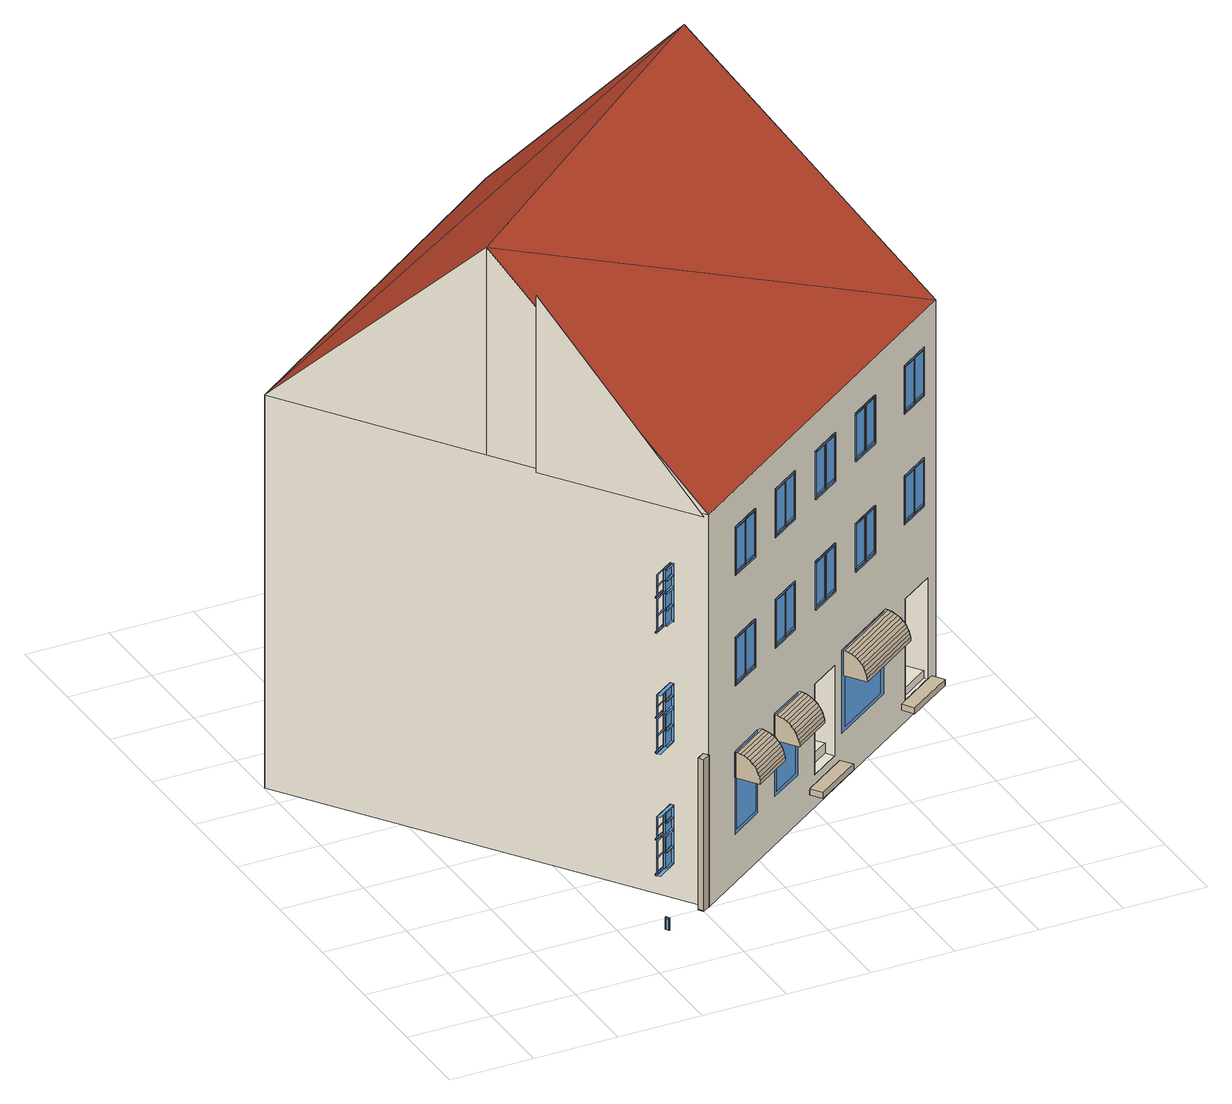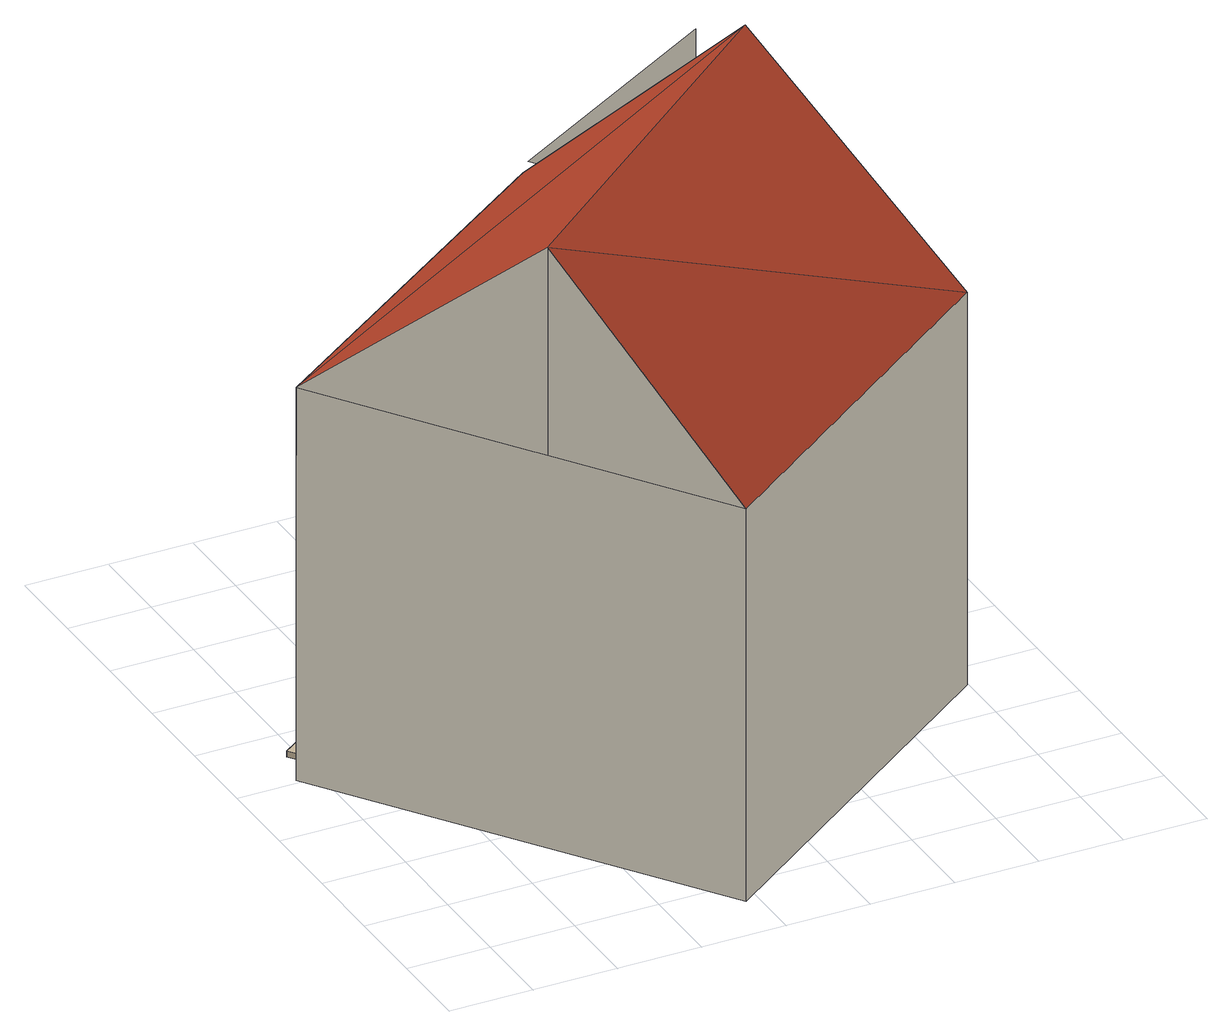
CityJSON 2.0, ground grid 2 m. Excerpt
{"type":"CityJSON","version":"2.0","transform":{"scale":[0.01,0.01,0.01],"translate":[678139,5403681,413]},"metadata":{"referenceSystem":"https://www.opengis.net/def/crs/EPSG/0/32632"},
"CityObjects":{
"building1":{"type":"Building","attributes":{"measuredHeight":14.04},"children":["building1-1"],"geometry":[{"type":"MultiSurface","lod":"3","boundaries":[[[0,1,2,3]],[[4,5,6,7]],[[8,9,10,11]],[[12,13,14,15]],[[16,17,18,19]],[[20,21,22,23]],[[7,6,24,25]],[[3,2,26,27]],[[15,14,28,29]],[[11,10,30,31]],[[23,22,32,33]],[[19,18,34,35]],[[36,37,1,0,38,39,40,41]],[[42,43,5,4,44,45,46,47]],[[48,49,9,8,50,51,52,53]],[[54,55,13,12,56,57,58,59]],[[60,61,17,16,62,63,64,65]],[[66,67,21,20,68,69,70,71]],[[41,72,73,74]],[[75,76,77,78]],[[47,79,80,81]],[[82,83,84,85]],[[53,86,87,88]],[[89,90,91,92]],[[59,93,94,95]],[[96,97,98,99]],[[65,100,101,102]],[[103,104,105,106]],[[71,107,108,109]],[[110,111,112,113]],[[41,74,114,40]],[[115,116,75,78]],[[47,81,117,46]],[[118,119,82,85]],[[53,88,120,52]],[[121,122,89,92]],[[59,95,123,58]],[[124,125,96,99]],[[65,102,126,64]],[[127,128,103,106]],[[71,109,129,70]],[[130,131,110,113]],[[132,133,75,116,134,135,114,74]],[[136,137,82,119,138,139,117,81]],[[140,141,89,122,142,143,120,88]],[[144,145,96,125,146,147,123,95]],[[148,149,103,128,150,151,126,102]],[[152,153,110,131,154,155,129,109]],[[36,37,24,25,38,39,135,134,156,115,78,157,133,132]],[[42,43,158,159,44,45,139,138,160,118,85,161,137,136]],[[48,49,28,29,50,51,143,142,162,121,92,163,141,140]],[[54,55,164,165,56,57,147,146,166,124,99,167,145,144]],[[60,61,32,33,62,63,151,150,168,127,106,169,149,148]],[[66,67,170,171,68,69,155,154,172,130,113,173,153,152]],[[174,77,78,115]],[[76,175,116,75]],[[72,176,40,41]],[[177,73,74,114]],[[178,84,85,118]],[[79,179,46,47]],[[180,80,81,117]],[[83,181,119,82]],[[182,91,92,121]],[[90,183,122,89]],[[86,184,52,53]],[[185,87,88,120]],[[186,98,99,124]],[[93,187,58,59]],[[188,94,95,123]],[[97,189,125,96]],[[190,105,106,127]],[[104,191,128,103]],[[100,192,64,65]],[[193,101,102,126]],[[194,112,113,130]],[[107,195,70,71]],[[196,108,109,129]],[[111,197,131,110]],[[90,87,185,183]],[[182,91,90,183]],[[198,199,30,31]],[[97,94,188,189]],[[165,164,200,201]],[[186,98,97,189]],[[104,101,193,191]],[[190,105,104,191]],[[202,203,34,35]],[[111,108,196,197]],[[171,170,204,205]],[[194,112,111,197]],[[114,177,176,40]],[[115,174,175,116]],[[117,180,179,46]],[[118,178,181,119]],[[120,185,184,52]],[[121,182,183,122]],[[123,188,187,58]],[[124,186,189,125]],[[126,193,192,64]],[[127,190,191,128]],[[129,196,195,70]],[[130,194,197,131]],[[206,207,208,209]],[[210,211,212,213]],[[214,215,216,217]],[[218,219,220,221]],[[40,176,222,39]],[[116,175,223,134]],[[156,224,174,115]],[[135,225,177,114]],[[119,181,226,138]],[[139,227,180,117]],[[160,228,178,118]],[[46,179,229,45]],[[52,184,230,51]],[[122,183,231,142]],[[162,232,182,121]],[[143,233,185,120]],[[125,189,234,146]],[[147,235,188,123]],[[166,236,186,124]],[[58,187,237,57]],[[64,192,238,63]],[[128,191,239,150]],[[168,240,190,127]],[[151,241,193,126]],[[131,197,242,154]],[[155,243,196,129]],[[172,244,194,130]],[[70,195,245,69]],[[225,223,175,177]],[[223,224,174,175]],[[227,226,181,180]],[[222,225,177,176]],[[226,228,178,181]],[[229,227,180,179]],[[233,231,183,185]],[[231,232,182,183]],[[235,234,189,188]],[[230,233,185,184]],[[234,236,186,189]],[[237,235,188,187]],[[241,239,191,193]],[[239,240,190,191]],[[243,242,197,196]],[[238,241,193,192]],[[242,244,194,197]],[[245,243,196,195]],[[246,174,224,247]],[[248,223,175,249]],[[250,177,225,251]],[[252,222,176,253]],[[254,178,228,255]],[[256,229,179,257]],[[258,180,227,259]],[[260,226,181,261]],[[262,182,232,263]],[[264,231,183,265]],[[266,185,233,267]],[[268,230,184,269]],[[270,186,236,271]],[[272,237,187,273]],[[274,188,235,275]],[[276,234,189,277]],[[278,190,240,279]],[[280,239,191,281]],[[282,193,241,283]],[[284,238,192,285]],[[286,194,244,287]],[[288,245,195,289]],[[290,196,243,291]],[[292,242,197,293]],[[38,27,3,0]],[[44,25,7,4]],[[50,31,11,8]],[[56,29,15,12]],[[62,35,19,16]],[[68,33,23,20]],[[134,223,224,156]],[[39,222,225,135]],[[225,223,134,135]],[[138,226,228,160]],[[45,229,227,139]],[[227,226,138,139]],[[142,231,232,162]],[[51,230,233,143]],[[233,231,142,143]],[[146,234,236,166]],[[57,237,235,147]],[[235,234,146,147]],[[150,239,240,168]],[[63,238,241,151]],[[241,239,150,151]],[[154,242,244,172]],[[69,245,243,155]],[[243,242,154,155]],[[251,225,222,252]],[[247,224,223,248]],[[259,227,229,256]],[[255,228,226,260]],[[267,233,230,268]],[[263,232,231,264]],[[275,235,237,272]],[[271,236,234,276]],[[283,241,238,284]],[[279,240,239,280]],[[291,243,245,288]],[[287,244,242,292]],[[159,294,295,27,38,25,44]],[[165,201,198,31,50,29,56]],[[171,205,202,35,62,33,68]],[[296,297,298]]],"semantics":{"surfaces":[{"type":"Window","@cityeditor:layer":"Unclassified.LoD3","frameMaterialClass":"Wood","frameMaterialName":"PaintedWood","paneMaterialClass":"Glass","frameMaterialUncertainty":0.3},{"type":"WallSurface","klumMaterialClass":"Plaster","klumMaterialIndex":"I202","materialUncertainty":0.3}],"values":[0,0,0,0,0,0,0,0,0,0,0,0,0,0,0,0,0,0,0,0,0,0,0,0,0,0,0,0,0,0,0,0,0,0,0,0,0,0,0,0,0,0,0,0,0,0,0,0,0,0,0,0,0,0,0,0,0,0,0,0,0,0,0,0,0,0,0,0,0,0,0,0,0,0,0,0,0,0,0,0,0,0,0,0,0,0,0,0,0,0,0,0,0,0,0,0,0,0,0,0,0,0,0,0,0,0,0,0,0,0,0,0,0,0,0,0,0,0,0,0,0,0,0,0,0,0,0,0,0,0,0,0,0,0,0,0,0,0,0,0,0,0,0,0,0,0,0,0,0,0,0,0,0,0,0,0,0,0,0,0,0,0,0,0,0,0,0,0,0,0,0,0,0,0,0,0,0,0,0,0,0,0,0,0,0,0,0,0,0,0,0,0,0,0,0,0,0,0,0,0,0,0,0,0,0,0,0,0,0,0,0,1]}}]},
"building1-1":{"type":"BuildingInstallation","attributes":{"@cityeditor:layer":"Unclassified.LoD3","klumMaterialClass":"Wood","klumMaterialIndex":"L001","relationToConstruction":"outside"},"parents":["building1"],"geometry":[{"type":"MultiSurface","lod":"3","boundaries":[[[299,300,301,302]],[[303,304,305,306]],[[307,303,306,308]],[[308,306,305,302,301]],[[303,307,300,299,304]],[[300,307,308,301]],[[304,299,302,305]]]}]},
"building2":{"type":"Building","attributes":{"measuredHeight":14.75},"children":["building2-1","building2-2","building2-3","building2-4","building2-5"],"geometry":[{"type":"MultiSurface","lod":"3","boundaries":[[[309,310,311]],[[310,309,312]],[[313,309,311]],[[311,314,313]],[[312,309,315]],[[309,313,315]],[[311,310,316]],[[317,318,313,314]],[[319,317,314,316,310]],[[320,321,322,323,324,325]],[[314,311,316]],[[326,327,328,329,330,331]],[[332,333,334,335,336,337]],[[338,339,340,341,342,343]],[[344,319,310,312],[345,346,347,348],[321,320,339,338],[326,333,332,327],[349,350,351,352],[353,354,355,356],[357,358,359,360],[361,362,363,364],[365,366,367,368],[369,370,371,372],[373,374,375,376],[377,378,379,380],[381,382,383,384],[385,386,387,388],[389,390,391,392],[393,394,395,396]],[[330,329,336,335]],[[340,325,324,341]],[[320,325,340,339]],[[342,341,324,323]],[[328,337,336,329]],[[332,337,328,327]],[[318,344,312,315,313]],[[339,397,398,320]],[[399,400,401,402]],[[392,391,390,389],[400,399,402,401]],[[403,404,405,406]],[[396,395,394,393],[404,403,406,405]],[[407,408,409,410]],[[411,370,369,412]],[[413,414,415,416]],[[417,418,408,419]],[[420,421,422,423]],[[424,417,419,425],[426,427,428,429]],[[430,431,410,432]],[[433,434,435,436]],[[437,438,434,433]],[[423,427,426,422]],[[371,370,369,372],[439,437,433,440,441,413,416,436]],[[427,423,420,428]],[[425,407,442,424]],[[443,411,412,444],[445,409,408,418,442,407,410,431]],[[444,372,371,443]],[[410,409,446,432]],[[434,438,447,435],[423,420,421,422]],[[448,449,450,451]],[[424,442,418,417]],[[452,445,431,430,449,453]],[[440,454,455,441]],[[452,453,456,448,449,430,432,446]],[[439,447,438,437]],[[436,416,440,433]],[[446,409,445,452]],[[372,444,412,369]],[[457,451,450,458]],[[456,457,458,453]],[[448,451,457,456]],[[422,426,429,421]],[[416,415,454,440]],[[449,453,458,450]],[[408,407,425,419]],[[414,455,454,415],[451,450,458,457]],[[428,420,421,429]],[[370,411,443,371]],[[436,435,447,439]],[[441,455,414,413]],[[459,460,461,462]],[[463,363,362,464]],[[465,466,467,468]],[[469,470,460,471]],[[472,473,474,475]],[[476,469,471,477],[478,479,480,481]],[[482,483,462,484]],[[485,486,487,488]],[[489,490,486,485]],[[475,479,478,474]],[[364,363,362,361],[491,489,485,492,493,465,468,488]],[[479,475,472,480]],[[477,459,494,476]],[[495,463,464,496],[497,461,460,470,494,459,462,483]],[[496,361,364,495]],[[462,461,498,484]],[[486,490,499,487],[475,472,473,474]],[[500,501,502,503]],[[476,494,470,469]],[[504,497,483,482,501,505]],[[492,506,507,493]],[[504,505,508,500,501,482,484,498]],[[491,499,490,489]],[[488,468,492,485]],[[498,461,497,504]],[[361,496,464,362]],[[509,503,502,510]],[[508,509,510,505]],[[500,503,509,508]],[[474,478,481,473]],[[468,467,506,492]],[[501,505,510,502]],[[460,459,477,471]],[[466,507,506,467],[503,502,510,509]],[[480,472,473,481]],[[363,463,495,364]],[[488,487,499,491]],[[493,507,466,465]],[[511,512,513,514]],[[515,360,359,516]],[[517,518,519,520]],[[521,522,512,523]],[[524,525,526,527]],[[528,521,523,529],[530,531,532,533]],[[534,535,514,536]],[[537,538,539,540]],[[541,542,538,537]],[[527,531,530,526]],[[357,360,359,358],[543,541,537,544,545,517,520,540]],[[531,527,524,532]],[[529,511,546,528]],[[547,515,516,548],[549,513,512,522,546,511,514,535]],[[548,358,357,547]],[[514,513,550,536]],[[538,542,551,539],[527,524,525,526]],[[552,553,554,555]],[[528,546,522,521]],[[556,549,535,534,553,557]],[[544,558,559,545]],[[556,557,560,552,553,534,536,550]],[[543,551,542,541]],[[540,520,544,537]],[[550,513,549,556]],[[358,548,516,359]],[[561,555,554,562]],[[560,561,562,557]],[[552,555,561,560]],[[526,530,533,525]],[[520,519,558,544]],[[553,557,562,554]],[[512,511,529,523]],[[518,559,558,519],[555,554,562,561]],[[532,524,525,533]],[[360,515,547,357]],[[540,539,551,543]],[[545,559,518,517]],[[563,564,565,566]],[[567,385,388,568]],[[569,570,571,572]],[[573,574,564,575]],[[576,577,578,579]],[[580,573,575,581],[582,583,584,585]],[[586,587,566,588]],[[589,590,591,592]],[[593,594,590,589]],[[579,583,582,578]],[[386,385,388,387],[595,593,589,596,597,569,572,592]],[[583,579,576,584]],[[581,563,598,580]],[[599,567,568,600],[601,565,564,574,598,563,566,587]],[[600,387,386,599]],[[566,565,602,588]],[[590,594,603,591],[579,576,577,578]],[[604,605,606,607]],[[580,598,574,573]],[[608,601,587,586,605,609]],[[596,610,611,597]],[[608,609,612,604,605,586,588,602]],[[595,603,594,593]],[[592,572,596,589]],[[602,565,601,608]],[[387,600,568,388]],[[613,607,606,614]],[[612,613,614,609]],[[604,607,613,612]],[[578,582,585,577]],[[572,571,610,596]],[[605,609,614,606]],[[564,563,581,575]],[[570,611,610,571],[607,606,614,613]],[[584,576,577,585]],[[385,567,599,386]],[[592,591,603,595]],[[597,611,570,569]],[[615,616,617,618]],[[619,620,621,622]],[[623,624,622,621]],[[625,624,626,627]],[[628,629,630,631]],[[632,633,623,634]],[[635,636,620,637]],[[638,639,633,632]],[[640,636,641,642]],[[643,629,628,644]],[[645,646,641,647]],[[648,621,639,638]],[[649,623,633,650]],[[651,619,629,628]],[[623,624,625,634]],[[652,646,620,619]],[[653,652,630,654]],[[644,643,622,655]],[[630,652,619,629]],[[624,626,643,622]],[[656,652,619,651]],[[631,630,652,656]],[[616,657,632,638,635,647,658,617]],[[621,620,637,648]],[[659,657,616,615]],[[654,630,629,660]],[[644,655,651,628]],[[661,646,620,662]],[[659,615,618,663]],[[619,622,655,651]],[[660,629,619,664]],[[655,622,624,625]],[[637,620,646,645]],[[645,656,651,655,625,634,648,637]],[[643,629,619,622]],[[635,637,648,638]],[[652,646,645,656]],[[665,643,626,666]],[[627,626,643,644]],[[664,619,652,653]],[[633,623,621,639]],[[666,626,624,667]],[[639,621,620,636]],[[636,639,638,635]],[[642,641,646,661]],[[650,633,639,668]],[[662,620,636,640]],[[634,623,621,648]],[[669,622,643,665]],[[670,621,623,649]],[[663,659,671,342]],[[646,641,636,620]],[[668,639,621,670]],[[647,641,636,635]],[[667,624,622,669]],[[672,673,674,675]],[[658,676,677,657,632,634,625,627,644,628,631,656,645,647]],[[674,673,678,679]],[[680,672,681,682]],[[683,681,672,675]],[[684,678,673,685]],[[686,687,688,689]],[[690,691,692,693]],[[694,676,658,617,618,663,342]],[[695,692,696,697]],[[688,698,690,687]],[[699,700,701,702]],[[698,700,691,690]],[[703,698,688,704]],[[705,706,693,707]],[[708,709,701,710]],[[711,698,690,712]],[[706,687,686,705]],[[713,709,691,714]],[[712,690,687,686]],[[690,693,707,712]],[[706,687,690,693]],[[710,701,700,715]],[[698,700,699,711]],[[716,690,698,703]],[[709,696,697,713]],[[692,691,714,695]],[[713,714,695,697]],[[616,717,697,713,702,657]],[[705,707,712,686]],[[718,687,690,716]],[[704,688,687,718]],[[689,688,698,711]],[[696,692,691,709]],[[715,700,691,719]],[[712,707,695,714,699,711]],[[714,691,700,699]],[[720,693,706,721]],[[700,701,709,691]],[[722,696,692,723]],[[702,701,709,713]],[[719,691,709,708]],[[724,725,726,727]],[[728,724,729,730]],[[680,682,343,694,342,671,323,722,723,720,721,322,728,730,684,685],[703,704,718,716],[708,710,715,719],[640,642,661,662],[653,654,660,664],[666,667,669,665],[649,650,668,670]],[[731,729,724,727]],[[659,732,733,615]],[[677,734,705,686,689,711,699,702,657]],[[720,723,692,693]],[[726,734,677,735,731,727]],[[734,726,725,322,721,706,705]],[[695,707,693,692]],[[615,733,717,616]],[[659,732,323,671]],[[732,733,717,697,696,722,323]],[[680,685,673,672]],[[728,322,725,724]],[[684,730,729,731,735,679,678]],[[736,343,682,681,683]],[[735,677,676,736,683,675,674,679]],[[736,676,694,343]],[[737,738,739,740]],[[741,382,381,742]],[[743,744,745,746]],[[747,748,738,749]],[[750,751,752,753]],[[754,747,749,755],[756,757,758,759]],[[760,761,740,762]],[[763,764,765,766]],[[767,768,764,763]],[[753,757,756,752]],[[383,382,381,384],[769,767,763,770,771,743,746,766]],[[757,753,750,758]],[[755,737,772,754]],[[773,741,742,774],[775,739,738,748,772,737,740,761]],[[774,384,383,773]],[[740,739,776,762]],[[764,768,777,765],[753,750,751,752]],[[778,779,780,781]],[[754,772,748,747]],[[782,775,761,760,779,783]],[[770,784,785,771]],[[782,783,786,778,779,760,762,776]],[[769,777,768,767]],[[766,746,770,763]],[[776,739,775,782]],[[384,774,742,381]],[[787,781,780,788]],[[786,787,788,783]],[[778,781,787,786]],[[752,756,759,751]],[[746,745,784,770]],[[779,783,788,780]],[[738,737,755,749]],[[744,785,784,745],[781,780,788,787]],[[758,750,751,759]],[[382,741,773,383]],[[766,765,777,769]],[[771,785,744,743]],[[789,790,791,792]],[[793,350,349,794]],[[795,796,797,798]],[[799,800,790,801]],[[802,803,804,805]],[[806,799,801,807],[808,809,810,811]],[[812,813,792,814]],[[815,816,817,818]],[[819,820,816,815]],[[805,809,808,804]],[[351,350,349,352],[821,819,815,822,823,795,798,818]],[[809,805,802,810]],[[807,789,824,806]],[[825,793,794,826],[827,791,790,800,824,789,792,813]],[[826,352,351,825]],[[792,791,828,814]],[[816,820,829,817],[805,802,803,804]],[[830,831,832,833]],[[806,824,800,799]],[[834,827,813,812,831,835]],[[822,836,837,823]],[[834,835,838,830,831,812,814,828]],[[821,829,820,819]],[[818,798,822,815]],[[828,791,827,834]],[[352,826,794,349]],[[839,833,832,840]],[[838,839,840,835]],[[830,833,839,838]],[[804,808,811,803]],[[798,797,836,822]],[[831,835,840,832]],[[790,789,807,801]],[[796,837,836,797],[833,832,840,839]],[[810,802,803,811]],[[350,793,825,351]],[[818,817,829,821]],[[823,837,796,795]],[[841,842,843,844]],[[845,354,353,846]],[[847,848,849,850]],[[851,852,842,853]],[[854,855,856,857]],[[858,851,853,859],[860,861,862,863]],[[864,865,844,866]],[[867,868,869,870]],[[871,872,868,867]],[[857,861,860,856]],[[355,354,353,356],[873,871,867,874,875,847,850,870]],[[861,857,854,862]],[[859,841,876,858]],[[877,845,846,878],[879,843,842,852,876,841,844,865]],[[878,356,355,877]],[[844,843,880,866]],[[868,872,881,869],[857,854,855,856]],[[882,883,884,885]],[[858,876,852,851]],[[886,879,865,864,883,887]],[[874,888,889,875]],[[886,887,890,882,883,864,866,880]],[[873,881,872,871]],[[870,850,874,867]],[[880,843,879,886]],[[356,878,846,353]],[[891,885,884,892]],[[890,891,892,887]],[[882,885,891,890]],[[856,860,863,855]],[[850,849,888,874]],[[883,887,892,884]],[[842,841,859,853]],[[848,889,888,849],[885,884,892,891]],[[862,854,855,863]],[[354,845,877,355]],[[870,869,881,873]],[[875,889,848,847]],[[893,894,895,896]],[[897,374,373,898]],[[899,900,901,902]],[[903,904,894,905]],[[906,907,908,909]],[[910,903,905,911],[912,913,914,915]],[[916,917,896,918]],[[919,920,921,922]],[[923,924,920,919]],[[909,913,912,908]],[[375,374,373,376],[925,923,919,926,927,899,902,922]],[[913,909,906,914]],[[911,893,928,910]],[[929,897,898,930],[931,895,894,904,928,893,896,917]],[[930,376,375,929]],[[896,895,932,918]],[[920,924,933,921],[909,906,907,908]],[[934,935,936,937]],[[910,928,904,903]],[[938,931,917,916,935,939]],[[926,940,941,927]],[[938,939,942,934,935,916,918,932]],[[925,933,924,923]],[[922,902,926,919]],[[932,895,931,938]],[[376,930,898,373]],[[943,937,936,944]],[[942,943,944,939]],[[934,937,943,942]],[[908,912,915,907]],[[902,901,940,926]],[[935,939,944,936]],[[894,893,911,905]],[[900,941,940,901],[937,936,944,943]],[[914,906,907,915]],[[374,897,929,375]],[[922,921,933,925]],[[927,941,900,899]],[[945,946,947,948]],[[346,345,348,347],[946,945,948,947]],[[949,950,951,952]],[[953,366,365,954]],[[955,956,957,958]],[[959,960,950,961]],[[962,963,964,965]],[[966,959,961,967],[968,969,970,971]],[[972,973,952,974]],[[975,976,977,978]],[[979,980,976,975]],[[965,969,968,964]],[[367,366,365,368],[981,979,975,982,983,955,958,978]],[[969,965,962,970]],[[967,949,984,966]],[[985,953,954,986],[987,951,950,960,984,949,952,973]],[[986,368,367,985]],[[952,951,988,974]],[[976,980,989,977],[965,962,963,964]],[[990,991,992,993]],[[966,984,960,959]],[[994,987,973,972,991,995]],[[982,996,997,983]],[[994,995,998,990,991,972,974,988]],[[981,989,980,979]],[[978,958,982,975]],[[988,951,987,994]],[[368,986,954,365]],[[999,993,992,1000]],[[998,999,1000,995]],[[990,993,999,998]],[[964,968,971,963]],[[958,957,996,982]],[[991,995,1000,992]],[[950,949,967,961]],[[956,997,996,957],[993,992,1000,999]],[[970,962,963,971]],[[366,953,985,367]],[[978,977,989,981]],[[983,997,956,955]],[[1001,1002,1003,1004]],[[1005,1006,1007,1008]],[[1009,1010,1008,1007]],[[1011,1010,1012,1013]],[[1014,1015,1016,1017]],[[1018,1019,1009,1020]],[[1021,1022,1006,1023]],[[1024,1025,1019,1018]],[[1026,1022,1027,1028]],[[1029,1015,1014,1030]],[[1031,1032,1027,1033]],[[1034,1007,1025,1024]],[[1035,1009,1019,1036]],[[1037,1005,1015,1014]],[[1009,1010,1011,1020]],[[1038,1032,1006,1005]],[[1039,1038,1016,1040]],[[1030,1029,1008,1041]],[[1016,1038,1005,1015]],[[1010,1012,1029,1008]],[[1042,1038,1005,1037]],[[1017,1016,1038,1042]],[[1002,1043,1018,1024,1021,1033,1044,1003]],[[1007,1006,1023,1034]],[[1045,1043,1002,1001]],[[1040,1016,1015,1046]],[[1030,1041,1037,1014]],[[1047,1032,1006,1048]],[[1045,1001,1004,1049]],[[1005,1008,1041,1037]],[[1046,1015,1005,1050]],[[1041,1008,1010,1011]],[[1023,1006,1032,1031]],[[1031,1042,1037,1041,1011,1020,1034,1023]],[[1029,1015,1005,1008]],[[1021,1023,1034,1024]],[[1038,1032,1031,1042]],[[1051,1029,1012,1052]],[[1013,1012,1029,1030]],[[1050,1005,1038,1039]],[[1019,1009,1007,1025]],[[1052,1012,1010,1053]],[[1025,1007,1006,1022]],[[1022,1025,1024,1021]],[[1028,1027,1032,1047]],[[1036,1019,1025,1054]],[[1048,1006,1022,1026]],[[1020,1009,1007,1034]],[[1055,1008,1029,1051]],[[1056,1007,1009,1035]],[[1049,1045,1057,330]],[[1032,1027,1022,1006]],[[1054,1025,1007,1056]],[[1033,1027,1022,1021]],[[1053,1010,1008,1055]],[[1058,1059,1060,1061]],[[1044,1062,1063,1043,1018,1020,1011,1013,1030,1014,1017,1042,1031,1033]],[[1060,1059,1064,1065]],[[1066,1058,1067,1068]],[[1069,1067,1058,1061]],[[1070,1064,1059,1071]],[[1072,1073,1074,1075]],[[1076,1077,1078,1079]],[[1080,1062,1044,1003,1004,1049,330]],[[1081,1078,1082,1083]],[[1074,1084,1076,1073]],[[1085,1086,1087,1088]],[[1084,1086,1077,1076]],[[1089,1084,1074,1090]],[[1091,1092,1079,1093]],[[1094,1095,1087,1096]],[[1097,1084,1076,1098]],[[1092,1073,1072,1091]],[[1099,1095,1077,1100]],[[1098,1076,1073,1072]],[[1076,1079,1093,1098]],[[1092,1073,1076,1079]],[[1096,1087,1086,1101]],[[1084,1086,1085,1097]],[[1102,1076,1084,1089]],[[1095,1082,1083,1099]],[[1078,1077,1100,1081]],[[1099,1100,1081,1083]],[[1002,1103,1083,1099,1088,1043]],[[1091,1093,1098,1072]],[[1104,1073,1076,1102]],[[1090,1074,1073,1104]],[[1075,1074,1084,1097]],[[1082,1078,1077,1095]],[[1101,1086,1077,1105]],[[1098,1093,1081,1100,1085,1097]],[[1100,1077,1086,1085]],[[1106,1079,1092,1107]],[[1086,1087,1095,1077]],[[1108,1082,1078,1109]],[[1088,1087,1095,1099]],[[1105,1077,1095,1094]],[[1110,1111,1112,1113]],[[1114,1110,1115,1116]],[[1066,1068,331,1080,330,1057,335,1108,1109,1106,1107,334,1114,1116,1070,1071],[1089,1090,1104,1102],[1094,1096,1101,1105],[1026,1028,1047,1048],[1039,1040,1046,1050],[1052,1053,1055,1051],[1035,1036,1054,1056]],[[1117,1115,1110,1113]],[[1045,1118,1119,1001]],[[1063,1120,1091,1072,1075,1097,1085,1088,1043]],[[1106,1109,1078,1079]],[[1112,1120,1063,1121,1117,1113]],[[1120,1112,1111,334,1107,1092,1091]],[[1081,1093,1079,1078]],[[1001,1119,1103,1002]],[[1045,1118,335,1057]],[[1118,1119,1103,1083,1082,1108,335]],[[1066,1071,1059,1058]],[[1114,334,1111,1110]],[[1070,1116,1115,1117,1121,1065,1064]],[[1122,331,1068,1067,1069]],[[1121,1063,1062,1122,1069,1061,1060,1065]],[[1122,1062,1080,331]],[[1123,1124,1125,1126]],[[1127,377,380,1128]],[[1129,1130,1131,1132]],[[1133,1134,1124,1135]],[[1136,1137,1138,1139]],[[1140,1133,1135,1141],[1142,1143,1144,1145]],[[1146,1147,1126,1148]],[[1149,1150,1151,1152]],[[1153,1154,1150,1149]],[[1139,1143,1142,1138]],[[378,377,380,379],[1155,1153,1149,1156,1157,1129,1132,1152]],[[1143,1139,1136,1144]],[[1141,1123,1158,1140]],[[1159,1127,1128,1160],[1161,1125,1124,1134,1158,1123,1126,1147]],[[1160,379,378,1159]],[[1126,1125,1162,1148]],[[1150,1154,1163,1151],[1139,1136,1137,1138]],[[1164,1165,1166,1167]],[[1140,1158,1134,1133]],[[1168,1161,1147,1146,1165,1169]],[[1156,1170,1171,1157]],[[1168,1169,1172,1164,1165,1146,1148,1162]],[[1155,1163,1154,1153]],[[1152,1132,1156,1149]],[[1162,1125,1161,1168]],[[379,1160,1128,380]],[[1173,1167,1166,1174]],[[1172,1173,1174,1169]],[[1164,1167,1173,1172]],[[1138,1142,1145,1137]],[[1132,1131,1170,1156]],[[1165,1169,1174,1166]],[[1124,1123,1141,1135]],[[1130,1171,1170,1131],[1167,1166,1174,1173]],[[1144,1136,1137,1145]],[[377,1127,1159,378]],[[1152,1151,1163,1155]],[[1157,1171,1130,1129]],[[318,317,319,344]],[[321,338,343,322]],[[333,326,331,334]]],"semantics":{"surfaces":[{"type":"RoofSurface","klumMaterialClass":"Ceramic","klumMaterialIndex":"D201","materialUncertainty":0.3},{"type":"WallSurface"},{"type":"WallSurface","klumMaterialClass":"Plaster","klumMaterialIndex":"I203","materialUncertainty":0.3},{"type":"WallSurface","klumMaterialClass":"Ceramic","klumMaterialIndex":"D004","materialUncertainty":0.3},{"type":"Window","frameMaterialClass":"Plastic","paneMaterialClass":"Glass","frameMaterialUncertainty":0.3},{"type":"Door","frameMaterialClass":"Plastic","paneMaterialClass":"Glass","frameMaterialUncertainty":0.3},{"type":"GroundSurface"},{"type":"OuterCeilingSurface"}],"values":[0,0,0,0,1,1,1,1,1,1,1,1,1,1,2,3,3,3,3,3,3,2,3,4,4,4,4,4,4,4,4,4,4,4,4,4,4,4,4,4,4,4,4,4,4,4,4,4,4,4,4,4,4,4,4,4,4,4,4,4,4,4,4,4,4,4,4,4,4,4,4,4,4,4,4,4,4,4,4,4,4,4,4,4,4,4,4,4,4,4,4,4,4,4,4,4,4,4,4,4,4,4,4,4,4,4,4,4,4,4,4,4,4,4,4,4,4,4,4,4,4,4,4,4,4,4,4,4,4,4,4,4,4,4,4,4,4,4,4,4,4,4,4,4,4,4,4,4,4,4,4,4,4,4,4,4,4,4,4,4,4,4,4,4,4,4,4,4,4,4,4,4,4,4,4,4,4,4,4,5,5,5,5,5,5,5,5,5,5,5,5,5,5,5,5,5,5,5,5,5,5,5,5,5,5,5,5,5,5,5,5,5,5,5,5,5,5,5,5,5,5,5,5,5,5,5,5,5,5,5,5,5,5,5,5,5,5,5,5,5,5,5,5,5,5,5,5,5,5,5,5,5,5,5,5,5,5,5,5,5,5,5,5,5,5,5,5,5,5,5,5,5,5,5,5,5,5,5,5,5,5,5,5,5,5,5,5,5,5,5,5,5,5,5,5,4,4,4,4,4,4,4,4,4,4,4,4,4,4,4,4,4,4,4,4,4,4,4,4,4,4,4,4,4,4,4,4,4,4,4,4,4,4,4,4,4,4,4,4,4,4,4,4,4,4,4,4,4,4,4,4,4,4,4,4,4,4,4,4,4,4,4,4,4,4,4,4,4,4,4,4,4,4,4,4,4,4,4,4,4,4,4,4,4,4,4,4,4,4,4,4,4,4,4,4,4,4,4,4,4,4,4,4,4,4,4,4,4,4,4,4,4,4,4,4,4,4,4,4,4,4,4,4,4,4,4,4,4,4,4,4,4,4,4,4,4,4,4,4,4,4,4,4,4,4,4,4,4,4,4,4,4,4,4,4,4,4,4,4,4,4,4,4,4,4,4,4,4,4,4,4,4,4,4,4,4,4,4,4,4,4,4,4,4,4,4,4,5,5,5,5,5,5,5,5,5,5,5,5,5,5,5,5,5,5,5,5,5,5,5,5,5,5,5,5,5,5,5,5,5,5,5,5,5,5,5,5,5,5,5,5,5,5,5,5,5,5,5,5,5,5,5,5,5,5,5,5,5,5,5,5,5,5,5,5,5,5,5,5,5,5,5,5,5,5,5,5,5,5,5,5,5,5,5,5,5,5,5,5,5,5,5,5,5,5,5,5,5,5,5,5,5,5,5,5,5,5,5,5,5,5,5,5,4,4,4,4,4,4,4,4,4,4,4,4,4,4,4,4,4,4,4,4,4,4,4,4,4,4,4,4,4,4,4,4,4,4,4,4,4,4,6,7,7]}}]},
"building2-1":{"type":"BuildingInstallation","attributes":{"materialUncertainty":1,"relationToConstruction":"outside"},"parents":["building2"],"geometry":[{"type":"MultiSurface","lod":"3","boundaries":[[[1175,1176,1177,1178,1179,1180,1181,1182,1183,1184,1185,1186,1187,1188]],[[1189,1190,1191,1192,1193,1194,1195,1196,1197,1198,1199,1200,1201,1202]],[[1178,1177,1202,1201]],[[1179,1178,1201,1200]],[[1180,1179,1200,1199]],[[1181,1180,1199,1198]],[[1182,1181,1198,1197]],[[1183,1182,1197,1196]],[[1184,1183,1196,1195]],[[1185,1184,1195,1194]],[[1186,1185,1194,1193]],[[1187,1186,1193,1192]],[[1188,1187,1192,1191]],[[1175,1188,1191,1190]]]}]},
"building2-2":{"type":"BuildingInstallation","attributes":{"materialUncertainty":1,"relationToConstruction":"outside"},"parents":["building2"],"geometry":[{"type":"MultiSurface","lod":"3","boundaries":[[[1203,1204,1205,1206,1207,1208,1209,1210,1211,1212,1213,1214,1215,1216]],[[1217,1218,1219,1220,1221,1222,1223,1224,1225,1226,1227,1228,1229,1230]],[[1206,1205,1230,1229]],[[1207,1206,1229,1228]],[[1208,1207,1228,1227]],[[1209,1208,1227,1226]],[[1210,1209,1226,1225]],[[1211,1210,1225,1224]],[[1212,1211,1224,1223]],[[1213,1212,1223,1222]],[[1214,1213,1222,1221]],[[1215,1214,1221,1220]],[[1216,1215,1220,1219]],[[1203,1216,1219,1218]]]}]},
"building2-3":{"type":"BuildingInstallation","attributes":{"klumMaterialClass":"Ceramic","klumMaterialIndex":"D004","materialUncertainty":0.3,"relationToConstruction":"outside"},"parents":["building2"],"geometry":[{"type":"MultiSurface","lod":"3","boundaries":[[[1231,1232,1233,1234]],[[1232,1231,1235,1236]],[[1231,1234,1237,1235]],[[1233,1232,1236,1238]],[[1234,1233,1238,1237]],[[1236,1235,1237,1238]]]}]},
"building2-4":{"type":"BuildingInstallation","attributes":{"klumMaterialClass":"Ceramic","klumMaterialIndex":"D004","materialUncertainty":0.3,"relationToConstruction":"outside"},"parents":["building2"],"geometry":[{"type":"MultiSurface","lod":"3","boundaries":[[[1239,1240,1241,1242]],[[1240,1239,1243,1244]],[[1239,1242,1245,1243]],[[1241,1240,1244,1246]],[[1242,1241,1246,1245]],[[1244,1243,1245,1246]]]}]},
"building2-5":{"type":"BuildingInstallation","attributes":{"materialUncertainty":1,"relationToConstruction":"outside"},"parents":["building2"],"geometry":[{"type":"MultiSurface","lod":"3","boundaries":[[[1247,1248,1249,1250,1251,1252,1253,1254,1255,1256,1257,1258,1259,1260]],[[1261,1262,1263,1264,1265,1266,1267,1268,1269,1270,1271,1272,1273,1274]],[[1274,1273,1250,1249]],[[1265,1264,1259,1258]],[[1269,1268,1255,1254]],[[1267,1266,1257,1256]],[[1272,1271,1252,1251]],[[1264,1263,1260,1259]],[[1271,1270,1253,1252]],[[1266,1265,1258,1257]],[[1273,1272,1251,1250]],[[1270,1269,1254,1253]],[[1268,1267,1256,1255]],[[1261,1274,1249,1248]]]}]}
},
"vertices":[
[475,108,862],[427,73,862],[427,73,859],[475,108,859],[475,108,947],[427,73,947],[427,73,945],[475,108,945],[475,108,267],[427,73,267],[427,73,264],[475,108,264],[475,108,353],[427,73,353],[427,73,351],[475,108,351],[475,108,567],[427,73,567],[427,73,564],[475,108,564],[475,108,652],[427,73,652],[427,73,650],[475,108,650],[429,69,945],[478,104,945],[429,69,859],[478,104,859],[429,69,351],[478,104,351],[429,69,264],[478,104,264],[429,69,650],[478,104,650],[429,69,564],[478,104,564],[431,70,863],[429,69,863],[478,104,863],[477,103,863],[454,87,863],[453,86,863],[431,70,948],[429,69,948],[478,104,948],[477,103,948],[454,87,948],[453,86,948],[431,70,268],[429,69,268],[478,104,268],[477,103,268],[454,87,268],[453,86,268],[431,70,353],[429,69,353],[478,104,353],[477,103,353],[454,87,353],[453,86,353],[431,70,567],[429,69,567],[478,104,567],[477,103,567],[454,87,567],[453,86,567],[431,70,653],[429,69,653],[478,104,653],[477,103,653],[454,87,653],[453,86,653],[456,83,863],[456,83,900],[453,86,900],[453,86,904],[456,83,904],[456,83,942],[453,86,942],[456,83,948],[456,83,973],[453,86,973],[453,86,976],[456,83,976],[456,83,1001],[453,86,1001],[456,83,268],[456,83,306],[453,86,306],[453,86,309],[456,83,309],[456,83,347],[453,86,347],[456,83,353],[456,83,379],[453,86,379],[453,86,381],[456,83,381],[456,83,406],[453,86,406],[456,83,567],[456,83,605],[453,86,605],[453,86,609],[456,83,609],[456,83,647],[453,86,647],[456,83,653],[456,83,678],[453,86,678],[453,86,680],[456,83,680],[456,83,706],[453,86,706],[454,87,900],[454,87,942],[454,87,904],[454,87,973],[454,87,1001],[454,87,976],[454,87,306],[454,87,347],[454,87,309],[454,87,379],[454,87,406],[454,87,381],[454,87,605],[454,87,647],[454,87,609],[454,87,678],[454,87,706],[454,87,680],[431,70,900],[431,70,904],[477,103,904],[477,103,900],[431,70,973],[431,70,976],[477,103,976],[477,103,973],[431,70,306],[431,70,309],[477,103,309],[477,103,306],[431,70,379],[431,70,381],[477,103,381],[477,103,379],[431,70,605],[431,70,609],[477,103,609],[477,103,605],[431,70,678],[431,70,680],[477,103,680],[477,103,678],[477,103,942],[431,70,942],[429,69,1003],[478,104,1003],[477,103,1001],[431,70,1001],[477,103,347],[431,70,347],[429,69,409],[478,104,409],[477,103,406],[431,70,406],[477,103,647],[431,70,647],[429,69,708],[478,104,708],[477,103,706],[431,70,706],[457,84,942],[457,84,904],[457,84,863],[457,84,900],[457,84,1001],[457,84,948],[457,84,973],[457,84,976],[457,84,347],[457,84,309],[457,84,268],[457,84,306],[457,84,406],[457,84,353],[457,84,379],[457,84,381],[457,84,647],[457,84,609],[457,84,567],[457,84,605],[457,84,706],[457,84,653],[457,84,678],[457,84,680],[483,97,264],[435,62,264],[435,62,409],[483,97,409],[483,97,564],[435,62,564],[435,62,708],[483,97,708],[464,86,113],[461,90,113],[461,90,139],[464,86,139],[462,91,112],[461,93,112],[461,93,141],[462,91,141],[466,85,141],[465,87,141],[465,87,112],[466,85,112],[462,94,111],[468,86,111],[468,86,142],[462,94,142],[479,100,863],[479,100,904],[479,100,942],[479,100,900],[479,100,976],[479,100,973],[479,100,1001],[479,100,948],[479,100,268],[479,100,309],[479,100,347],[479,100,306],[479,100,381],[479,100,379],[479,100,406],[479,100,353],[479,100,567],[479,100,609],[479,100,647],[479,100,605],[479,100,680],[479,100,678],[479,100,706],[479,100,653],[459,80,942],[482,96,942],[482,96,904],[459,80,904],[459,80,900],[482,96,900],[482,96,863],[459,80,863],[459,80,1001],[482,96,1001],[482,96,948],[459,80,948],[459,80,973],[482,96,973],[482,96,976],[459,80,976],[459,80,347],[482,96,347],[482,96,309],[459,80,309],[459,80,306],[482,96,306],[482,96,268],[459,80,268],[459,80,406],[482,96,406],[482,96,353],[459,80,353],[459,80,379],[482,96,379],[482,96,381],[459,80,381],[459,80,647],[482,96,647],[482,96,609],[459,80,609],[459,80,605],[482,96,605],[482,96,567],[459,80,567],[459,80,706],[482,96,706],[482,96,653],[459,80,653],[459,80,678],[482,96,678],[482,96,680],[459,80,680],[483,97,1003],[483,97,859],[362,504,1480],[595,177,1045],[362,504,1045],
[595,177,78],[595,177,449],[587,189,449],[587,189,78],[614,191,76],[595,177,76],[587,189,76],[606,202,76],[614,191,449],[606,202,449],
[309,634,1544],[1453,787,1034],[1104,1281,1544],[617,198,1034],[2,1070,1034],[830,1671,1034],[309,634,1034],[1104,1281,1034],[830,1671,69],[2,1070,69],[1453,787,69],[1081,525,149],[1081,525,371],[1048,571,371],[1048,571,174],[1068,544,174],[1068,544,149],[1340,707,371],[1340,707,123],[1335,714,123],[1335,714,141],[1296,769,141],[1296,769,371],[1422,765,123],[1422,765,371],[1378,827,371],[1378,827,141],[1417,772,141],[1417,772,123],[1007,473,371],[1007,473,149],[993,492,149],[993,492,174],[975,519,174],[975,519,371],[617,198,69],[796,324,392],[796,324,188],[714,266,188],[714,266,392],[717,269,821],[717,269,941],[789,319,941],[789,319,821],[1012,476,821],[1012,476,941],[1084,527,941],[1084,527,821],[1231,630,941],[1231,630,821],[1159,580,821],[1159,580,941],[1411,758,824],[1339,707,824],[1339,707,944],[1411,758,944],[864,372,821],[864,372,941],[936,423,941],[936,423,821],[717,269,550],[717,269,670],[789,319,670],[789,319,550],[864,372,550],[864,372,670],[936,423,670],[936,423,550],[1339,707,673],[1411,758,673],[1411,758,553],[1339,707,553],[1012,476,550],[1012,476,670],[1084,527,670],[1084,527,550],[1159,580,670],[1231,630,670],[1231,630,550],[1159,580,550],[860,370,188],[860,370,392],[943,427,392],[943,427,188],[1107,543,188],[1107,543,392],[1260,651,392],[1260,651,188],[1007,473,127],[1081,525,127],[936,423,197],[936,423,384],[867,374,384],[867,374,197],[1248,643,197],[1248,643,384],[1119,551,384],[1119,551,197],[748,303,554],[748,303,666],[747,302,666],[747,302,554],[712,277,670],[712,277,550],[718,269,666],[717,271,666],[752,296,666],[753,294,666],[784,325,666],[783,327,666],[750,301,666],[754,297,559],[754,297,661],[786,320,661],[786,320,559],[784,325,554],[750,301,554],[783,324,661],[783,324,559],[751,301,559],[751,301,661],[715,276,554],[713,278,554],[749,300,554],[754,295,554],[753,297,554],[753,297,666],[754,295,666],[788,318,554],[787,321,554],[788,318,666],[753,294,554],[718,269,554],[783,327,554],[784,328,670],[784,328,550],[713,278,666],[749,300,666],[787,321,666],[748,299,559],[715,276,559],[718,272,559],[751,295,559],[715,276,666],[715,276,661],[752,296,554],[717,271,554],[748,299,661],[751,295,661],[718,272,661],[1371,741,828],[1371,741,940],[1369,740,940],[1369,740,828],[1334,715,944],[1334,715,824],[1340,708,940],[1339,710,940],[1374,734,940],[1375,732,940],[1406,763,940],[1405,765,940],[1372,739,940],[1376,736,833],[1376,736,935],[1408,758,935],[1408,758,833],[1406,763,828],[1372,739,828],[1405,762,935],[1405,762,833],[1373,740,833],[1373,740,935],[1337,714,828],[1335,716,828],[1371,738,828],[1376,733,828],[1375,735,828],[1375,735,940],[1376,733,940],[1410,757,828],[1409,759,828],[1410,757,940],[1375,732,828],[1340,708,828],[1405,765,828],[1406,766,944],[1406,766,824],[1335,716,940],[1371,738,940],[1409,759,940],[1370,738,833],[1337,714,833],[1340,710,833],[1373,734,833],[1337,714,940],[1337,714,935],[1374,734,828],[1339,710,828],[1370,738,935],[1373,734,935],[1340,710,935],[1190,614,825],[1190,614,937],[1189,613,937],[1189,613,825],[1153,588,941],[1153,588,821],[1160,580,937],[1158,582,937],[1193,607,937],[1194,605,937],[1225,636,937],[1224,638,937],[1191,612,937],[1195,608,830],[1195,608,932],[1227,631,932],[1227,631,830],[1225,636,825],[1191,612,825],[1224,635,932],[1224,635,830],[1192,613,830],[1192,613,932],[1156,587,825],[1154,589,825],[1190,611,825],[1196,606,825],[1194,608,825],[1194,608,937],[1196,606,937],[1230,630,825],[1228,632,825],[1230,630,937],[1194,605,825],[1160,580,825],[1224,638,825],[1225,639,941],[1225,639,821],[1154,589,937],[1190,611,937],[1228,632,937],[1189,610,830],[1156,587,830],[1159,583,830],[1192,606,830],[1156,587,937],[1156,587,932],[1193,607,825],[1158,582,825],[1189,610,932],[1192,606,932],[1159,583,932],[1190,614,554],[1190,614,666],[1189,613,666],[1189,613,554],[1153,588,670],[1153,588,550],[1160,580,666],[1158,582,666],[1193,607,666],[1194,605,666],[1225,636,666],[1224,638,666],[1191,612,666],[1195,608,559],[1195,608,661],[1227,631,661],[1227,631,559],[1225,636,554],[1191,612,554],[1224,635,661],[1224,635,559],[1192,613,559],[1192,613,661],[1156,587,554],[1154,589,554],[1190,611,554],[1196,606,554],[1194,608,554],[1194,608,666],[1196,606,666],[1230,630,554],[1228,632,554],[1230,630,666],[1194,605,554],[1160,580,554],[1224,638,554],[1225,639,670],[1225,639,550],[1154,589,666],[1190,611,666],[1228,632,666],[1189,610,559],[1156,587,559],[1159,583,559],[1192,606,559],[1156,587,666],[1156,587,661],[1193,607,554],[1158,582,554],[1189,610,661],[1192,606,661],[1159,583,661],[1016,565,174],[1016,565,181],[967,530,181],[967,530,174],[996,540,274],[996,540,265],[997,541,265],[997,541,274],[1020,557,265],[1020,557,274],[1017,560,274],[1020,557,357],[1017,560,357],[993,543,357],[996,540,357],[973,524,357],[971,528,357],[1017,560,182],[1020,557,182],[1017,560,265],[993,543,182],[996,540,182],[993,543,265],[995,544,182],[997,541,182],[998,536,182],[973,524,182],[976,520,182],[997,541,357],[995,544,357],[971,528,265],[973,524,265],[971,528,182],[995,544,265],[1022,553,265],[1022,553,182],[993,543,274],[973,524,274],[976,520,274],[976,520,357],[995,544,274],[971,528,274],[1018,561,182],[969,527,182],[1018,561,174],[998,536,357],[976,520,265],[998,536,265],[969,527,174],[998,536,274],[1000,537,357],[1022,553,357],[1022,553,274],[1000,537,182],[1000,537,274],[1000,537,265],[1023,554,174],[996,540,371],[997,541,371],[995,544,371],[993,543,371],[969,527,365],[1018,561,365],[1020,557,371],[1017,560,371],[998,536,371],[973,524,371],[976,520,371],[971,528,371],[1022,553,371],[1000,537,371],[1042,578,357],[1045,574,357],[1022,558,357],[1020,562,357],[1045,574,274],[1045,574,265],[1046,575,265],[1046,575,274],[975,519,365],[1043,579,265],[1046,575,182],[1043,579,182],[1022,558,274],[1020,562,265],[1022,558,265],[1022,558,182],[1020,562,182],[1025,555,274],[1025,555,357],[1043,579,357],[1046,575,357],[1043,579,274],[1047,571,182],[1045,574,182],[1025,555,182],[1020,562,274],[1042,578,274],[1042,578,182],[1042,578,265],[1025,555,265],[1047,571,274],[1041,583,181],[1047,571,357],[1047,571,265],[1048,571,274],[1048,571,357],[1048,571,182],[1048,571,265],[1045,574,371],[1046,575,371],[1043,579,371],[1042,578,371],[1047,571,371],[1022,558,371],[1025,555,371],[1020,562,371],[1043,579,174],[1041,583,174],[1043,579,365],[1018,561,371],[969,527,371],[1043,510,554],[1043,510,666],[1042,509,666],[1042,509,554],[1006,484,670],[1006,484,550],[1013,477,666],[1011,479,666],[1046,503,666],[1047,501,666],[1078,532,666],[1077,534,666],[1044,508,666],[1048,505,559],[1048,505,661],[1080,527,661],[1080,527,559],[1078,532,554],[1044,508,554],[1077,531,661],[1077,531,559],[1045,509,559],[1045,509,661],[1009,483,554],[1007,485,554],[1043,507,554],[1049,502,554],[1047,504,554],[1047,504,666],[1049,502,666],[1082,526,554],[1081,528,554],[1082,526,666],[1047,501,554],[1013,477,554],[1077,534,554],[1078,535,670],[1078,535,550],[1007,485,666],[1043,507,666],[1081,528,666],[1042,507,559],[1009,483,559],[1012,479,559],[1045,503,559],[1009,483,666],[1009,483,661],[1046,503,554],[1011,479,554],[1042,507,661],[1045,503,661],[1012,479,661],[748,303,825],[748,303,937],[747,302,937],[747,302,825],[712,277,941],[712,277,821],[718,269,937],[717,271,937],[752,296,937],[753,294,937],[784,325,937],[783,327,937],[750,301,937],[754,297,830],[754,297,932],[786,320,932],[786,320,830],[784,325,825],[750,301,825],[783,324,932],[783,324,830],[751,301,830],[751,301,932],[715,276,825],[713,278,825],[749,300,825],[754,295,825],[753,297,825],[753,297,937],[754,295,937],[788,318,825],[787,321,825],[788,318,937],[753,294,825],[718,269,825],[783,327,825],[784,328,941],[784,328,821],[713,278,937],[749,300,937],[787,321,937],[748,299,830],[715,276,830],[718,272,830],[751,295,830],[715,276,937],[715,276,932],[752,296,825],[717,271,825],[748,299,932],[751,295,932],[718,272,932],[1043,510,825],[1043,510,937],[1042,509,937],[1042,509,825],[1006,484,941],[1006,484,821],[1013,477,937],[1011,479,937],[1046,503,937],[1047,501,937],[1078,532,937],[1077,534,937],[1044,508,937],[1048,505,830],[1048,505,932],[1080,527,932],[1080,527,830],[1078,532,825],[1044,508,825],[1077,531,932],[1077,531,830],[1045,509,830],[1045,509,932],[1009,483,825],[1007,485,825],[1043,507,825],[1049,502,825],[1047,504,825],[1047,504,937],[1049,502,937],[1082,526,825],[1081,528,825],[1082,526,937],[1047,501,825],[1013,477,825],[1077,534,825],[1078,535,941],[1078,535,821],[1007,485,937],[1043,507,937],[1081,528,937],[1042,507,830],[1009,483,830],[1012,479,830],[1045,503,830],[1009,483,937],[1009,483,932],[1046,503,825],[1011,479,825],[1042,507,932],[1045,503,932],[1012,479,932],[896,406,554],[896,406,666],[894,406,666],[894,406,554],[859,380,670],[859,380,550],[865,373,666],[864,375,666],[899,400,666],[900,397,666],[931,428,666],[930,430,666],[897,404,666],[901,401,559],[901,401,661],[933,424,661],[933,424,559],[931,428,554],[897,404,554],[930,428,661],[930,428,559],[898,405,559],[898,405,661],[862,379,554],[860,382,554],[896,404,554],[901,398,554],[900,400,554],[900,400,666],[901,398,666],[935,422,554],[934,424,554],[935,422,666],[900,397,554],[865,373,554],[930,430,554],[931,431,670],[931,431,550],[860,382,666],[896,404,666],[934,424,666],[895,403,559],[862,379,559],[865,376,559],[898,399,559],[862,379,666],[862,379,661],[899,400,554],[864,375,554],[895,403,661],[898,399,661],[865,376,661],[790,320,197],[790,320,384],[720,270,384],[720,270,197],[896,406,825],[896,406,937],[894,406,937],[894,406,825],[859,380,941],[859,380,821],[865,373,937],[864,375,937],[899,400,937],[900,397,937],[931,428,937],[930,430,937],[897,404,937],[901,401,830],[901,401,932],[933,424,932],[933,424,830],[931,428,825],[897,404,825],[930,428,932],[930,428,830],[898,405,830],[898,405,932],[862,379,825],[860,382,825],[896,404,825],[901,398,825],[900,400,825],[900,400,937],[901,398,937],[935,422,825],[934,424,825],[935,422,937],[900,397,825],[865,373,825],[930,430,825],[931,431,941],[931,431,821],[860,382,937],[896,404,937],[934,424,937],[895,403,830],[862,379,830],[865,376,830],[898,399,830],[862,379,937],[862,379,932],[899,400,825],[864,375,825],[895,403,932],[898,399,932],[865,376,932],[1343,818,141],[1343,818,149],[1288,780,149],[1288,780,141],[1320,791,258],[1320,791,248],[1321,792,248],[1321,792,258],[1346,810,248],[1346,810,258],[1344,813,258],[1346,810,355],[1344,813,355],[1317,795,355],[1320,791,355],[1295,774,355],[1292,777,355],[1344,813,150],[1346,810,150],[1344,813,248],[1317,795,150],[1320,791,150],[1317,795,248],[1319,796,150],[1321,792,150],[1323,788,150],[1295,774,150],[1297,770,150],[1321,792,355],[1319,796,355],[1292,777,248],[1295,774,248],[1292,777,150],[1319,796,248],[1349,806,248],[1349,806,150],[1317,795,258],[1295,774,258],[1297,770,258],[1297,770,355],[1319,796,258],[1292,777,258],[1345,814,150],[1291,776,150],[1345,814,141],[1323,788,355],[1297,770,248],[1323,788,248],[1291,776,141],[1323,788,258],[1324,789,355],[1349,806,355],[1349,806,258],[1324,789,150],[1324,789,258],[1324,789,248],[1351,807,141],[1320,791,371],[1321,792,371],[1319,796,371],[1317,795,371],[1291,776,365],[1345,814,365],[1346,810,371],[1344,813,371],[1323,788,371],[1295,774,371],[1297,770,371],[1292,777,371],[1349,806,371],[1324,789,371],[1372,833,355],[1374,829,355],[1349,812,355],[1347,816,355],[1374,829,258],[1374,829,248],[1376,830,248],[1376,830,258],[1296,769,365],[1373,834,248],[1376,830,150],[1373,834,150],[1349,812,258],[1347,816,248],[1349,812,248],[1349,812,150],[1347,816,150],[1352,808,258],[1352,808,355],[1373,834,355],[1376,830,355],[1373,834,258],[1377,826,150],[1374,829,150],[1352,808,150],[1347,816,258],[1372,833,258],[1372,833,150],[1372,833,248],[1352,808,248],[1377,826,258],[1371,838,149],[1377,826,355],[1377,826,248],[1378,827,258],[1378,827,355],[1378,827,150],[1378,827,248],[1374,829,371],[1376,830,371],[1373,834,371],[1372,833,371],[1377,826,371],[1349,812,371],[1352,808,371],[1347,816,371],[1373,834,141],[1371,838,141],[1373,834,365],[1345,814,371],[1291,776,371],[1371,741,557],[1371,741,669],[1369,740,669],[1369,740,557],[1334,715,673],[1334,715,553],[1340,708,669],[1339,710,669],[1374,734,669],[1375,732,669],[1406,763,669],[1405,765,669],[1372,739,669],[1376,736,562],[1376,736,664],[1408,758,664],[1408,758,562],[1406,763,557],[1372,739,557],[1405,762,664],[1405,762,562],[1373,740,562],[1373,740,664],[1337,714,557],[1335,716,557],[1371,738,557],[1376,733,557],[1375,735,557],[1375,735,669],[1376,733,669],[1410,757,557],[1409,759,557],[1410,757,669],[1375,732,557],[1340,708,557],[1405,765,557],[1406,766,673],[1406,766,553],[1335,716,669],[1371,738,669],[1409,759,669],[1370,738,562],[1337,714,562],[1340,710,562],[1373,734,562],[1337,714,669],[1337,714,664],[1374,734,557],[1339,710,557],[1370,738,664],[1373,734,664],[1340,710,664],
[711,264,392],[711,264,330],[747,213,330],[747,214,338],[746,215,346],[744,217,354],[742,220,361],[740,224,368],[736,228,374],[733,233,380],[729,239,384],[725,245,388],[720,251,390],[716,258,392],[804,329,330],[804,329,392],[808,323,392],[813,316,390],[817,310,388],[822,304,384],[826,299,380],[829,293,374],[832,289,368],[835,286,361],[837,283,354],[838,280,346],[839,279,338],[839,279,330],
[856,366,392],[856,366,330],[892,316,330],[892,316,338],[891,317,346],[889,320,354],[887,322,361],[884,326,368],[881,330,374],[878,336,380],[874,341,384],[870,347,388],[865,353,390],[861,360,392],[949,432,330],[949,432,392],[953,425,392],[958,418,390],[962,412,388],[966,406,384],[970,401,380],[974,396,374],[977,391,368],[980,388,361],[982,385,354],[983,383,346],[984,381,338],[984,381,330],
[1118,510,127],[1099,537,127],[988,459,127],[1006,432,127],[1118,510,112],[1099,537,112],[1006,432,112],[988,459,112],
[1455,748,122],[1436,775,122],[1325,697,122],[1344,670,122],[1455,748,107],[1436,775,107],[1344,670,107],[1325,697,107],
[1265,655,332],[1265,655,394],[1270,648,393],[1275,642,392],[1279,635,389],[1283,629,386],[1287,624,381],[1291,619,376],[1294,614,370],[1296,611,363],[1298,608,356],[1300,606,348],[1301,604,340],[1301,604,332],[1106,542,394],[1106,542,332],[1142,492,332],[1141,492,340],[1140,493,348],[1139,496,356],[1137,499,363],[1134,502,370],[1131,507,376],[1128,512,381],[1124,517,386],[1120,523,389],[1115,529,392],[1111,536,393]
]}
